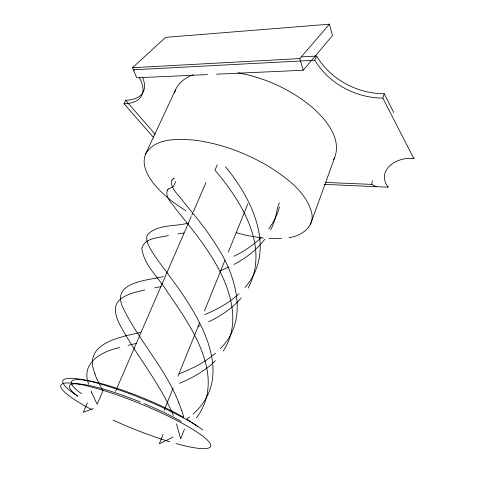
<?xml version="1.0" encoding="UTF-8"?>
<svg xmlns="http://www.w3.org/2000/svg" width="484" height="484" viewBox="0 0 484 484"><rect width="100%" height="100%" fill="white"/><g stroke="black" fill="none" stroke-linecap="round" stroke-linejoin="round"><path stroke-width="0.73" d="M376.346 186.661L371.809 184.398L372.329 180.683M279.474 206.916L278.155 211.212A78.977 69.254 42.5 0 1 275.62 217.419L272.468 223.342L268.705 228.944M301.532 56.888L316.633 56.041C330.312 79.297 357.41 93.775 384.211 93.745L382.832 98.083L413.862 158.637C397.781 156.175 375.741 169.418 387.962 187.211L324.268 184.356M193.316 74.736C185.904 77.313 179.001 82.298 175.644 89.57L145.539 154.142C141.564 163.919 146.833 174.385 152.623 182.214C161.583 193.836 173.363 202.947 185.753 210.649M413.862 158.637L414.104 157.887M387.962 187.211L388.198 186.509M174.524 92.928L175.644 89.57M288.966 237.583C300.903 236.277 314.564 226.984 311.805 213.426C306.632 192.088 286.994 178.36 269.649 166.98C246.447 153.113 220.553 143.337 193.648 140.064C177.332 138.817 154.898 137.771 145.539 154.142M310.474 224.352L334.595 157.808C342.006 138.103 325.75 119.227 311.932 107.067C290.836 89.486 264.99 77.688 237.989 72.806M279.365 202.881C276.443 208.773 276.618 215.531 274.18 221.605A79.382 69.164 41.5 0 1 271.663 227.813L270.677 229.809M184.458 429.066L180.647 438.909L176.533 423.936M163.096 434.342L159.333 443.828L172.951 437.143M314.842 60.149L316.633 56.041M164.064 410.48L173.151 388.065M177.985 376.159L199.577 322.919M204.405 311.012L224.866 260.573M228.273 252.164L247.881 203.831M217.189 164.965L214.957 170.223C241.534 201.308 270.169 247.136 248.062 288.143M115.513 391.356L191.234 216.584M191.833 215.198L192.735 213.117M193.34 211.732L205.96 182.601M87.416 402.9L83.296 412.295L93.237 408.617M175.68 181.554L173.369 186.782L168.813 188.748M333.585 159.593L334.595 157.808M167.44 190.079C164.475 197.46 172.776 203.867 176.237 209.584C187.562 223.668 199.214 237.559 209.021 252.781C227.504 280.672 243.712 319.87 223.281 351.009M171.923 180.018C169.297 188.445 179.316 195.052 183.224 201.532C195.106 215.743 206.934 230.106 216.669 245.908C236.125 275.565 249.321 320.16 220.383 348.547M264.73 239.29C256.683 250.022 245.709 258.22 233.935 264.464M196.456 417.916C226.802 377.096 191.64 326.99 167.791 292.554C159.29 278.125 144.069 265.752 141.818 248.419C144.655 237.335 159.484 237.953 168.432 235.502M216.602 74.179L303.232 70.247L332.478 35.586L329.447 24.2L165.637 37.341L132.513 67.736L136.754 77.803L207.563 74.59M245.013 287.466C277.144 250.549 252.309 198.785 225.514 166.853M241.292 297.841C232.495 308.308 220.837 315.973 208.592 321.83M132.513 67.736L299.79 58.576L329.447 24.2M215.386 360.689C205.295 370.871 192.499 377.883 179.37 383.358M261.185 237.529C253.326 245.255 243.984 251.329 234.129 256.181M238.957 293.758C229.089 302.893 217.141 309.464 204.786 314.6M193.092 414.062C237.777 374.307 197.206 313.263 169.83 276.485C163.187 267.301 155.993 258.468 150.264 248.667C148.08 244.529 145.218 239.405 147.451 234.716C157.633 224.098 174.984 226.742 188.209 223.106M215.434 353.241C204.823 362.407 192.118 368.772 179.116 373.811M189.583 416.978L186.788 419.065M173.254 178.778L174.482 178.076M228.944 266.974L220.335 270.774M198.083 326.397L199.868 325.678M119.754 347.518C102.118 351.275 80.253 362.601 88.741 384.35M128.03 345.364L136.905 343.277M144.783 289.916C135.635 292.282 125.283 293.939 118.453 301.06C112.687 307.824 116.275 317.383 119.639 324.383C136.24 355.522 159.871 382.681 173.357 415.556M140.499 332.478C120.044 337.021 81.935 343.652 95.058 373.866M154.705 287.847L161.112 286.589M163.417 276.552C148.437 280.514 111.901 281.41 122.367 306.469C138.357 340.179 165.183 367.858 178.886 402.888M183.993 232.986L177.864 233.972M281.573 238.527L269.019 238.618M382.832 98.083C355.891 98.016 328.672 83.538 314.812 60.222L133.802 69.787L134.304 70.392M325.194 182.401L371.809 184.398M263.363 238.128L247.493 235.605L236.065 232.719M142.514 77.265A51.171 24.466 29.2 0 1 125.574 100.248A51.34 34.993 84 0 1 124.007 103.757L153.609 137.541M125.574 100.248L155.176 134.28M384.211 93.745L393.746 112.53M97.078 379.19L102.91 391.005L97.181 404.225L91.409 392.119M181.76 410.589L183.89 417.535M299.79 58.576L303.232 70.247M139.289 77.549A51.473 24.406 29.1 0 1 124.007 103.757M77.458 395.954A80.701 13.346 22.2 0 1 96.897 383.019A80.701 13.346 22.2 0 1 202.844 429.961M92.027 409.815A80.882 12.929 22.2 0 1 80.822 384.544A80.882 12.929 22.2 0 1 193.431 429.798A80.882 12.929 22.2 0 1 175.964 443.55M169.902 441.789A80.882 12.929 22.2 0 1 113.056 420.118M81.584 393.734A72.497 12.173 22.2 0 1 94.906 382.009A72.497 12.173 22.2 0 1 183.037 417.039M186.757 419.198A72.497 12.173 22.2 0 1 197.357 426.186M77.809 396.184A72.642 11.84 22.2 0 1 79.672 383.969A72.642 11.84 22.2 0 1 140.433 402.077M143.857 403.487A72.642 11.84 22.2 0 1 181.319 421.443M171.971 180.03A78.959 16.589 14.9 0 1 173.351 178.808M178.771 402.888A81.348 42.423 58.2 0 1 181.645 410.577M96.836 379.045A102.414 32.585 44.8 0 1 94.84 373.721M91.645 392.258A103.098 34.019 45.2 0 1 91.149 391.005M167.391 190.067A79.388 17.69 15.1 0 1 168.722 188.718"/></g></svg>
